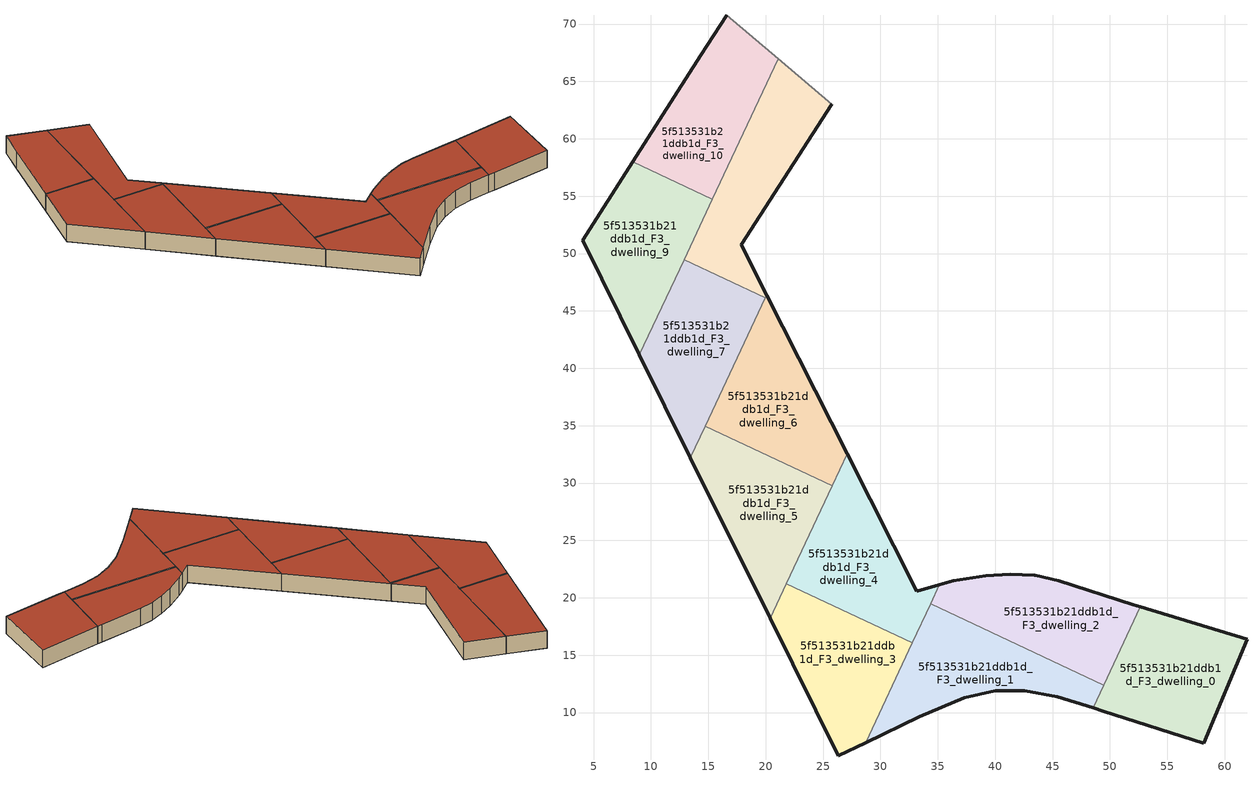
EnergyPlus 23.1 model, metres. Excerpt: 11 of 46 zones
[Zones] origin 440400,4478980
5f513531b21ddb1d_F3_dwelling_0
 floor to 5f513531b21ddb1d_F2_dwelling_0 (EU_floor_Construction): 58.17,7.34 61.94,16.41 52.65,19.21 48.53,10.4 49.42,10.12 z9
 wall outside (EU_wall_Construction): 52.65,19.21 61.94,16.41 58.17,7.34 49.42,10.12 48.53,10.4 z9:12
 wall to 5f513531b21ddb1d_F3_dwelling_2 (EU_wall_Construction): 49.46,12.4 52.65,19.21 z9:12
 wall to 5f513531b21ddb1d_F3_dwelling_1 (EU_wall_Construction): 48.53,10.4 49.46,12.4 z9:12
 roof outside (EU_roof_Construction): 61.94,16.41 58.17,7.34 49.42,10.12 48.53,10.4 52.65,19.21 z12
5f513531b21ddb1d_F3_dwelling_1
 floor to 5f513531b21ddb1d_F2_dwelling_1 (EU_floor_Construction): 48.53,10.4 49.46,12.4 34.36,19.46 28.7,7.37 33.36,9.63 37.29,11.29 39.99,11.88 42.59,11.91 45.43,11.36 z9
 wall outside (EU_wall_Construction): 48.53,10.4 45.43,11.36 42.59,11.91 39.99,11.88 37.29,11.29 33.36,9.63 28.7,7.37 z9:12
 wall to 5f513531b21ddb1d_F3_dwelling_2 (EU_wall_Construction): 34.36,19.46 49.46,12.4 z9:12
 wall to 5f513531b21ddb1d_F3_dwelling_3 (EU_wall_Construction): 28.7,7.37 32.78,16.08 z9:12
 wall to 5f513531b21ddb1d_F3_dwelling_4 (EU_wall_Construction): 32.78,16.08 34.36,19.46 z9:12
 roof outside (EU_roof_Construction): 49.46,12.4 48.53,10.4 45.43,11.36 42.59,11.91 39.99,11.88 37.29,11.29 33.36,9.63 28.7,7.37 34.36,19.46 z12
5f513531b21ddb1d_F3_dwelling_10
 floor to 5f513531b21ddb1d_F2_dwelling_10 (EU_floor_Construction): 15.34,54.74 21.08,66.98 16.59,70.78 14.34,67.28 8.4,57.99 z9
 wall outside (EU_wall_Construction): 8.4,57.99 14.34,67.28 16.59,70.78 z9:12
 wall to 5f513531b21ddb1d_F3_dwelling_9 (EU_wall_Construction): 15.34,54.74 8.4,57.99 z9:12
 wall adiabatic (EU_wall_Construction): 16.59,70.78 21.08,66.98 z9:12
 wall to 5f513531b21ddb1d_F3_dwelling_8 (EU_wall_Construction): 21.08,66.98 15.34,54.74 z9:12
 roof outside (EU_roof_Construction): 21.08,66.98 15.34,54.74 8.4,57.99 14.34,67.28 16.59,70.78 z12
5f513531b21ddb1d_F3_dwelling_2
 floor to 5f513531b21ddb1d_F2_dwelling_2 (EU_floor_Construction): 49.46,12.4 52.65,19.21 52.01,19.4 45.52,21.51 43.48,21.96 43.39,21.98 41.33,22.05 39.16,21.94 36.33,21.48 35.15,21.13 34.36,19.46 z9
 wall outside (EU_wall_Construction): 35.15,21.13 36.33,21.48 39.16,21.94 41.33,22.05 43.39,21.98 43.48,21.96 45.52,21.51 52.01,19.4 52.65,19.21 z9:12
 wall to 5f513531b21ddb1d_F3_dwelling_4 (EU_wall_Construction): 34.36,19.46 35.14,21.13 z9:12
 roof outside (EU_roof_Construction): 52.01,19.4 52.65,19.21 49.46,12.4 34.36,19.46 35.15,21.13 36.33,21.48 39.16,21.94 41.33,22.05 43.39,21.98 43.48,21.96 45.52,21.51 z12
5f513531b21ddb1d_F3_dwelling_3
 floor to 5f513531b21ddb1d_F2_dwelling_3 (EU_floor_Construction): 28.7,7.37 32.78,16.08 21.79,21.22 20.38,18.21 26.33,6.22 z9
 wall outside (EU_wall_Construction): 28.7,7.37 26.33,6.22 20.38,18.21 z9:12
 wall to 5f513531b21ddb1d_F3_dwelling_4 (EU_wall_Construction): 21.79,21.22 32.78,16.08 z9:12
 wall to 5f513531b21ddb1d_F3_dwelling_5 (EU_wall_Construction): 20.38,18.21 21.79,21.22 z9:12
 roof outside (EU_roof_Construction): 32.78,16.08 28.7,7.37 26.33,6.22 20.38,18.21 21.79,21.22 z12
5f513531b21ddb1d_F3_dwelling_4
 floor to 5f513531b21ddb1d_F2_dwelling_4 (EU_floor_Construction): 32.78,16.08 35.15,21.13 33.17,20.55 27.09,32.55 21.79,21.22 z9
 wall outside (EU_wall_Construction): 27.09,32.55 33.17,20.55 35.15,21.13 z9:12
 wall to 5f513531b21ddb1d_F3_dwelling_6 (EU_wall_Construction): 25.78,29.75 27.09,32.55 z9:12
 wall to 5f513531b21ddb1d_F3_dwelling_5 (EU_wall_Construction): 21.79,21.22 25.78,29.75 z9:12
 roof outside (EU_roof_Construction): 27.09,32.55 33.17,20.55 35.15,21.13 32.78,16.08 21.79,21.22 z12
5f513531b21ddb1d_F3_dwelling_5
 floor to 5f513531b21ddb1d_F2_dwelling_5 (EU_floor_Construction): 20.38,18.21 25.78,29.75 14.71,34.93 13.44,32.21 z9
 wall outside (EU_wall_Construction): 20.38,18.21 13.44,32.21 z9:12
 wall to 5f513531b21ddb1d_F3_dwelling_6 (EU_wall_Construction): 14.71,34.93 25.78,29.75 z9:12
 wall to 5f513531b21ddb1d_F3_dwelling_7 (EU_wall_Construction): 13.44,32.21 14.71,34.93 z9:12
 roof outside (EU_roof_Construction): 25.78,29.75 20.38,18.21 13.44,32.21 14.71,34.93 z12
5f513531b21ddb1d_F3_dwelling_6
 floor to 5f513531b21ddb1d_F2_dwelling_6 (EU_floor_Construction): 25.78,29.75 27.09,32.55 20.08,46.39 14.71,34.93 z9
 wall outside (EU_wall_Construction): 20.08,46.39 27.09,32.55 z9:12
 wall to 5f513531b21ddb1d_F3_dwelling_8 (EU_wall_Construction): 19.97,46.16 20.08,46.39 z9:12
 wall to 5f513531b21ddb1d_F3_dwelling_7 (EU_wall_Construction): 14.71,34.93 19.97,46.16 z9:12
 roof outside (EU_roof_Construction): 20.08,46.39 27.09,32.55 25.78,29.75 14.71,34.93 z12
5f513531b21ddb1d_F3_dwelling_7
 floor to 5f513531b21ddb1d_F2_dwelling_7 (EU_floor_Construction): 13.44,32.21 19.97,46.16 12.88,49.48 8.99,41.18 z9
 wall outside (EU_wall_Construction): 13.44,32.21 8.99,41.18 z9:12
 wall to 5f513531b21ddb1d_F3_dwelling_8 (EU_wall_Construction): 12.88,49.48 19.97,46.16 z9:12
 wall to 5f513531b21ddb1d_F3_dwelling_9 (EU_wall_Construction): 8.99,41.18 12.88,49.48 z9:12
 roof outside (EU_roof_Construction): 19.97,46.16 13.44,32.21 8.99,41.18 12.88,49.48 z12
5f513531b21ddb1d_F3_dwelling_8
 floor to 5f513531b21ddb1d_F2_dwelling_8 (EU_floor_Construction): 20.08,46.39 17.86,50.76 25.78,63.01 21.08,66.98 12.88,49.48 19.97,46.16 z9
 wall outside (EU_wall_Construction): 25.78,63.01 17.86,50.76 20.08,46.39 z9:12
 wall adiabatic (EU_wall_Construction): 21.08,66.98 25.78,63.01 z9:12
 wall to 5f513531b21ddb1d_F3_dwelling_9 (EU_wall_Construction): 12.88,49.48 15.35,54.74 z9:12
 roof outside (EU_roof_Construction): 25.78,63.01 17.86,50.76 20.08,46.39 19.97,46.16 12.88,49.48 21.08,66.98 z12
5f513531b21ddb1d_F3_dwelling_9
 floor to 5f513531b21ddb1d_F2_dwelling_9 (EU_floor_Construction): 8.99,41.18 15.34,54.74 8.4,57.99 4.04,51.18 z9
 wall outside (EU_wall_Construction): 8.99,41.18 4.04,51.18 8.4,57.99 z9:12
 roof outside (EU_roof_Construction): 15.34,54.74 8.99,41.18 4.04,51.18 8.4,57.99 z12
[Building]
EU S2 Campaign: North Axis=0; Terrain=City; Solar Distribution=FullExterior
[Site:Location]
Madrid: Latitude=40.5; Longitude=-3.5; Time Zone=1; Elevation=609
[SizingPeriod:WeatherFileDays]
AnnualSizingPeriod: Begin Month=1; Begin Day of Month=1; End Month=12; End Day of Month=31; Day of Week for Start Day=Monday; Use Weather File Daylight Saving Period=No; Use Weather File Rain and Snow Indicators=No
[MATERIAL]
EU_InternalMass_Material: Roughness=MediumRough; Thickness=0.1; Conductivity=1; Density=1800; Specific Heat=900; Thermal Absorptance=0.9; Solar Absorptance=0.7; Visible Absorptance=0.7
[MATERIAL:NOMASS] Roughness=MediumRough; Thermal Absorptance=0.9; Solar Absorptance=0.7; Visible Absorptance=0.7
Name | Thermal Resistance
EU_wall_NoMass | 1.60022
EU_roof_NoMass | 1.57597
EU_floor_NoMass | 0.470652
[CONSTRUCTION]
EU_wall_Construction: EU_wall_NoMass
EU_roof_Construction: EU_roof_NoMass
EU_floor_Construction: EU_floor_NoMass
EU_InternalMass_Construction: EU_InternalMass_Material
[ZONE] Type=1; Multiplier=1; Ceiling Height=autocalculate; Floor Area=autocalculate; Part of Total Floor Area=Yes
Name | Volume
5f513531b21ddb1d_F3_dwelling_0 | 288.484
5f513531b21ddb1d_F3_dwelling_1 | 288.488
5f513531b21ddb1d_F3_dwelling_10 | 288.504
5f513531b21ddb1d_F3_dwelling_2 | 288.525
5f513531b21ddb1d_F3_dwelling_3 | 288.482
5f513531b21ddb1d_F3_dwelling_4; 5f513531b21ddb1d_F3_dwelling_7 | 288.479
5f513531b21ddb1d_F3_dwelling_5 | 288.459
5f513531b21ddb1d_F3_dwelling_6 | 288.53
5f513531b21ddb1d_F3_dwelling_8 | 288.476
5f513531b21ddb1d_F3_dwelling_9 | 288.492
[INTERNALMASS] Construction=EU_InternalMass_Construction
Name | Zone or ZoneList | Surface Area
5f513531b21ddb1d_F3_dwelling_0_EU_InternalMass | 5f513531b21ddb1d_F3_dwelling_0 | 96.1613
5f513531b21ddb1d_F3_dwelling_1_EU_InternalMass | 5f513531b21ddb1d_F3_dwelling_1 | 96.1626
5f513531b21ddb1d_F3_dwelling_2_EU_InternalMass | 5f513531b21ddb1d_F3_dwelling_2 | 96.1748
5f513531b21ddb1d_F3_dwelling_3_EU_InternalMass | 5f513531b21ddb1d_F3_dwelling_3 | 96.1594
5f513531b21ddb1d_F3_dwelling_4_EU_InternalMass | 5f513531b21ddb1d_F3_dwelling_4 | 96.1615
5f513531b21ddb1d_F3_dwelling_5_EU_InternalMass | 5f513531b21ddb1d_F3_dwelling_5 | 96.1595
5f513531b21ddb1d_F3_dwelling_6_EU_InternalMass | 5f513531b21ddb1d_F3_dwelling_6 | 96.1758
5f513531b21ddb1d_F3_dwelling_7_EU_InternalMass | 5f513531b21ddb1d_F3_dwelling_7 | 96.1618
5f513531b21ddb1d_F3_dwelling_8_EU_InternalMass | 5f513531b21ddb1d_F3_dwelling_8 | 96.1654
5f513531b21ddb1d_F3_dwelling_9_EU_InternalMass | 5f513531b21ddb1d_F3_dwelling_9 | 96.164
5f513531b21ddb1d_F3_dwelling_10_EU_InternalMass | 5f513531b21ddb1d_F3_dwelling_10 | 96.168
[OTHEREQUIPMENT] Fuel Type=Electricity; Design Level Calculation Method=Watts/Area; Power per Zone Floor Area=1; Fraction Latent=0; Fraction Radiant=0; Fraction Lost=0; Carbon Dioxide Generation Rate=0; EndUse Subcategory=EU_Step8_InternalGains
Name | Zone or ZoneList or Space or SpaceList | Schedule
EU_Step8_InternalGain_5f513531b21ddb1d_F3_dwelling_0_f000 | 5f513531b21ddb1d_F3_dwelling_0 | EU_Step8_GainSchedule_5f513531b21ddb1d_F3_dwelling_0_f000
EU_Step8_InternalGain_5f513531b21ddb1d_F3_dwelling_1_f000 | 5f513531b21ddb1d_F3_dwelling_1 | EU_Step8_GainSchedule_5f513531b21ddb1d_F3_dwelling_1_f000
EU_Step8_InternalGain_5f513531b21ddb1d_F3_dwelling_2_f000 | 5f513531b21ddb1d_F3_dwelling_2 | EU_Step8_GainSchedule_5f513531b21ddb1d_F3_dwelling_2_f000
EU_Step8_InternalGain_5f513531b21ddb1d_F3_dwelling_3_f000 | 5f513531b21ddb1d_F3_dwelling_3 | EU_Step8_GainSchedule_5f513531b21ddb1d_F3_dwelling_3_f000
EU_Step8_InternalGain_5f513531b21ddb1d_F3_dwelling_4_f000 | 5f513531b21ddb1d_F3_dwelling_4 | EU_Step8_GainSchedule_5f513531b21ddb1d_F3_dwelling_4_f000
EU_Step8_InternalGain_5f513531b21ddb1d_F3_dwelling_5_f000 | 5f513531b21ddb1d_F3_dwelling_5 | EU_Step8_GainSchedule_5f513531b21ddb1d_F3_dwelling_5_f000
EU_Step8_InternalGain_5f513531b21ddb1d_F3_dwelling_6_f000 | 5f513531b21ddb1d_F3_dwelling_6 | EU_Step8_GainSchedule_5f513531b21ddb1d_F3_dwelling_6_f000
EU_Step8_InternalGain_5f513531b21ddb1d_F3_dwelling_7_f000 | 5f513531b21ddb1d_F3_dwelling_7 | EU_Step8_GainSchedule_5f513531b21ddb1d_F3_dwelling_7_f000
EU_Step8_InternalGain_5f513531b21ddb1d_F3_dwelling_8_f000 | 5f513531b21ddb1d_F3_dwelling_8 | EU_Step8_GainSchedule_5f513531b21ddb1d_F3_dwelling_8_f000
EU_Step8_InternalGain_5f513531b21ddb1d_F3_dwelling_9_f000 | 5f513531b21ddb1d_F3_dwelling_9 | EU_Step8_GainSchedule_5f513531b21ddb1d_F3_dwelling_9_f000
EU_Step8_InternalGain_5f513531b21ddb1d_F3_dwelling_10_f000 | 5f513531b21ddb1d_F3_dwelling_10 | EU_Step8_GainSchedule_5f513531b21ddb1d_F3_dwelling_10_f000
[ZONEVENTILATION:DESIGNFLOWRATE] Schedule=EU_AlwaysOn; Design Flow Rate Calculation Method=AirChanges/Hour; Air Changes per Hour=0.480704; Ventilation Type=Natural; Fan Pressure Rise=0; Fan Total Efficiency=1; Constant Term Coefficient=1; Temperature Term Coefficient=0; Velocity Term Coefficient=0; Velocity Squared Term Coefficient=0; Minimum Indoor Temperature=-100; Maximum Indoor Temperature=100; Delta Temperature=-100; Minimum Outdoor Temperature=-100; Maximum Outdoor Temperature=100; Maximum Wind Speed=40
Name | Zone or ZoneList or Space or SpaceList
EU_ConstantAir_5f513531b21ddb1d_F3_dwelling_0 | 5f513531b21ddb1d_F3_dwelling_0
EU_ConstantAir_5f513531b21ddb1d_F3_dwelling_1 | 5f513531b21ddb1d_F3_dwelling_1
EU_ConstantAir_5f513531b21ddb1d_F3_dwelling_2 | 5f513531b21ddb1d_F3_dwelling_2
EU_ConstantAir_5f513531b21ddb1d_F3_dwelling_3 | 5f513531b21ddb1d_F3_dwelling_3
EU_ConstantAir_5f513531b21ddb1d_F3_dwelling_4 | 5f513531b21ddb1d_F3_dwelling_4
EU_ConstantAir_5f513531b21ddb1d_F3_dwelling_5 | 5f513531b21ddb1d_F3_dwelling_5
EU_ConstantAir_5f513531b21ddb1d_F3_dwelling_6 | 5f513531b21ddb1d_F3_dwelling_6
EU_ConstantAir_5f513531b21ddb1d_F3_dwelling_7 | 5f513531b21ddb1d_F3_dwelling_7
EU_ConstantAir_5f513531b21ddb1d_F3_dwelling_8 | 5f513531b21ddb1d_F3_dwelling_8
EU_ConstantAir_5f513531b21ddb1d_F3_dwelling_9 | 5f513531b21ddb1d_F3_dwelling_9
EU_ConstantAir_5f513531b21ddb1d_F3_dwelling_10 | 5f513531b21ddb1d_F3_dwelling_10
[HVACTEMPLATE:THERMOSTAT] Constant Heating Setpoint=20; Constant Cooling Setpoint=50
EU_HeatOnly_5f513531b21ddb1d_F0_dwelling_0; EU_HeatOnly_5f513531b21ddb1d_F0_dwelling_1; EU_HeatOnly_5f513531b21ddb1d_F0_dwelling_2; EU_HeatOnly_5f513531b21ddb1d_F0_dwelling_3; EU_HeatOnly_5f513531b21ddb1d_F0_dwelling_4; EU_HeatOnly_5f513531b21ddb1d_F0_dwelling_5; EU_HeatOnly_5f513531b21ddb1d_F0_dwelling_6; EU_HeatOnly_5f513531b21ddb1d_F0_dwelling_7; EU_HeatOnly_5f513531b21ddb1d_F0_dwelling_8; EU_HeatOnly_5f513531b21ddb1d_F0_dwelling_9; EU_HeatOnly_5f513531b21ddb1d_F0_dwelling_10; EU_HeatOnly_5f513531b21ddb1d_F0_dwelling_11; EU_HeatOnly_5f513531b21ddb1d_F1_dwelling_0; EU_HeatOnly_5f513531b21ddb1d_F1_dwelling_1; EU_HeatOnly_5f513531b21ddb1d_F1_dwelling_2; EU_HeatOnly_5f513531b21ddb1d_F1_dwelling_3; EU_HeatOnly_5f513531b21ddb1d_F1_dwelling_4; EU_HeatOnly_5f513531b21ddb1d_F1_dwelling_5; EU_HeatOnly_5f513531b21ddb1d_F1_dwelling_6; EU_HeatOnly_5f513531b21ddb1d_F1_dwelling_7; EU_HeatOnly_5f513531b21ddb1d_F1_dwelling_8; EU_HeatOnly_5f513531b21ddb1d_F1_dwelling_9; EU_HeatOnly_5f513531b21ddb1d_F1_dwelling_10; EU_HeatOnly_5f513531b21ddb1d_F1_dwelling_11; EU_HeatOnly_5f513531b21ddb1d_F2_dwelling_0; EU_HeatOnly_5f513531b21ddb1d_F2_dwelling_1; EU_HeatOnly_5f513531b21ddb1d_F2_dwelling_2; EU_HeatOnly_5f513531b21ddb1d_F2_dwelling_3; EU_HeatOnly_5f513531b21ddb1d_F2_dwelling_4; EU_HeatOnly_5f513531b21ddb1d_F2_dwelling_5; EU_HeatOnly_5f513531b21ddb1d_F2_dwelling_6; EU_HeatOnly_5f513531b21ddb1d_F2_dwelling_7; EU_HeatOnly_5f513531b21ddb1d_F2_dwelling_8; EU_HeatOnly_5f513531b21ddb1d_F2_dwelling_9; EU_HeatOnly_5f513531b21ddb1d_F2_dwelling_10; EU_HeatOnly_5f513531b21ddb1d_F3_dwelling_0; EU_HeatOnly_5f513531b21ddb1d_F3_dwelling_1; EU_HeatOnly_5f513531b21ddb1d_F3_dwelling_2; EU_HeatOnly_5f513531b21ddb1d_F3_dwelling_3; EU_HeatOnly_5f513531b21ddb1d_F3_dwelling_4; EU_HeatOnly_5f513531b21ddb1d_F3_dwelling_5; EU_HeatOnly_5f513531b21ddb1d_F3_dwelling_6; EU_HeatOnly_5f513531b21ddb1d_F3_dwelling_7; EU_HeatOnly_5f513531b21ddb1d_F3_dwelling_8; EU_HeatOnly_5f513531b21ddb1d_F3_dwelling_9; EU_HeatOnly_5f513531b21ddb1d_F3_dwelling_10
[HVACTEMPLATE:ZONE:IDEALLOADSAIRSYSTEM] System Availability Schedule=EU_AlwaysOn; Maximum Heating Supply Air Temperature=50; Minimum Cooling Supply Air Temperature=13; Maximum Heating Supply Air Humidity Ratio=0.0156; Minimum Cooling Supply Air Humidity Ratio=0.0077; Heating Limit=NoLimit; Cooling Limit=NoLimit; Heating Availability Schedule=EU_AlwaysOn; Cooling Availability Schedule=EU_CoolingOff; Dehumidification Control Type=ConstantSensibleHeatRatio; Cooling Sensible Heat Ratio=0.7; Dehumidification Setpoint=60; Humidification Control Type=None; Humidification Setpoint=30; Outdoor Air Method=None; Outdoor Air Flow Rate per Person=0.00944; Outdoor Air Flow Rate per Zone Floor Area=0; Outdoor Air Flow Rate per Zone=0; Demand Controlled Ventilation Type=None; Outdoor Air Economizer Type=NoEconomizer; Heat Recovery Type=None; Sensible Heat Recovery Effectiveness=0.7; Latent Heat Recovery Effectiveness=0.65
Name | Template Thermostat
5f513531b21ddb1d_F3_dwelling_0 | EU_HeatOnly_5f513531b21ddb1d_F3_dwelling_0
5f513531b21ddb1d_F3_dwelling_1 | EU_HeatOnly_5f513531b21ddb1d_F3_dwelling_1
5f513531b21ddb1d_F3_dwelling_2 | EU_HeatOnly_5f513531b21ddb1d_F3_dwelling_2
5f513531b21ddb1d_F3_dwelling_3 | EU_HeatOnly_5f513531b21ddb1d_F3_dwelling_3
5f513531b21ddb1d_F3_dwelling_4 | EU_HeatOnly_5f513531b21ddb1d_F3_dwelling_4
5f513531b21ddb1d_F3_dwelling_5 | EU_HeatOnly_5f513531b21ddb1d_F3_dwelling_5
5f513531b21ddb1d_F3_dwelling_6 | EU_HeatOnly_5f513531b21ddb1d_F3_dwelling_6
5f513531b21ddb1d_F3_dwelling_7 | EU_HeatOnly_5f513531b21ddb1d_F3_dwelling_7
5f513531b21ddb1d_F3_dwelling_8 | EU_HeatOnly_5f513531b21ddb1d_F3_dwelling_8
5f513531b21ddb1d_F3_dwelling_9 | EU_HeatOnly_5f513531b21ddb1d_F3_dwelling_9
5f513531b21ddb1d_F3_dwelling_10 | EU_HeatOnly_5f513531b21ddb1d_F3_dwelling_10
[SIZING:ZONE] Zone Cooling Design Supply Air Temperature Input Method=SupplyAirTemperature; Zone Cooling Design Supply Air Temperature=13; Zone Heating Design Supply Air Temperature Input Method=SupplyAirTemperature; Zone Heating Design Supply Air Temperature=50; Zone Cooling Design Supply Air Humidity Ratio=0.008; Zone Heating Design Supply Air Humidity Ratio=0.008; Cooling Design Air Flow Method=DesignDay; Cooling Design Air Flow Rate=0; Cooling Minimum Air Flow per Zone Floor Area=0.000762; Cooling Minimum Air Flow=0; Cooling Minimum Air Flow Fraction=0.2; Heating Design Air Flow Method=DesignDay; Heating Design Air Flow Rate=0; Heating Maximum Air Flow per Zone Floor Area=0.002032; Heating Maximum Air Flow=0.141576; Heating Maximum Air Flow Fraction=0.3; Account for Dedicated Outdoor Air System=No; Dedicated Outdoor Air System Control Strategy=NeutralSupplyAir; Dedicated Outdoor Air Low Setpoint Temperature for Design=autosize; Dedicated Outdoor Air High Setpoint Temperature for Design=autosize; Zone Load Sizing Method=Sensible Load Only No Latent Load; Zone Latent Cooling Design Supply Air Humidity Ratio Input Method=HumidityRatioDifference; Zone Cooling Design Supply Air Humidity Ratio Difference=0.005; Zone Latent Heating Design Supply Air Humidity Ratio Input Method=HumidityRatioDifference; Zone Humidification Design Supply Air Humidity Ratio Difference=0.005
5f513531b21ddb1d_F3_dwelling_0; 5f513531b21ddb1d_F3_dwelling_1; 5f513531b21ddb1d_F3_dwelling_2; 5f513531b21ddb1d_F3_dwelling_3; 5f513531b21ddb1d_F3_dwelling_4; 5f513531b21ddb1d_F3_dwelling_5; 5f513531b21ddb1d_F3_dwelling_6; 5f513531b21ddb1d_F3_dwelling_7; 5f513531b21ddb1d_F3_dwelling_8; 5f513531b21ddb1d_F3_dwelling_9; 5f513531b21ddb1d_F3_dwelling_10
[SCHEDULE:CONSTANT]
Name | Hourly Value
EU_AlwaysOn | 1
EU_CoolingOff | 0
[SCHEDULE:FILE] Column Number=1; Rows to Skip at Top=0; Number of Hours of Data=8760; Column Separator=Comma; Interpolate to Timestep=No; Minutes per Item=60; Adjust Schedule for Daylight Savings=Yes
Name | File
EU_Step8_GainSchedule_5f513531b21ddb1d_F3_dwelling_0_f000 | ../../schedules/5f513531b21ddb1d/5f513531b21ddb1d_F3_dwelling_0_f000_gain.csv
EU_Step8_GainSchedule_5f513531b21ddb1d_F3_dwelling_1_f000 | ../../schedules/5f513531b21ddb1d/5f513531b21ddb1d_F3_dwelling_1_f000_gain.csv
EU_Step8_GainSchedule_5f513531b21ddb1d_F3_dwelling_2_f000 | ../../schedules/5f513531b21ddb1d/5f513531b21ddb1d_F3_dwelling_2_f000_gain.csv
EU_Step8_GainSchedule_5f513531b21ddb1d_F3_dwelling_3_f000 | ../../schedules/5f513531b21ddb1d/5f513531b21ddb1d_F3_dwelling_3_f000_gain.csv
EU_Step8_GainSchedule_5f513531b21ddb1d_F3_dwelling_4_f000 | ../../schedules/5f513531b21ddb1d/5f513531b21ddb1d_F3_dwelling_4_f000_gain.csv
EU_Step8_GainSchedule_5f513531b21ddb1d_F3_dwelling_5_f000 | ../../schedules/5f513531b21ddb1d/5f513531b21ddb1d_F3_dwelling_5_f000_gain.csv
EU_Step8_GainSchedule_5f513531b21ddb1d_F3_dwelling_6_f000 | ../../schedules/5f513531b21ddb1d/5f513531b21ddb1d_F3_dwelling_6_f000_gain.csv
EU_Step8_GainSchedule_5f513531b21ddb1d_F3_dwelling_7_f000 | ../../schedules/5f513531b21ddb1d/5f513531b21ddb1d_F3_dwelling_7_f000_gain.csv
EU_Step8_GainSchedule_5f513531b21ddb1d_F3_dwelling_8_f000 | ../../schedules/5f513531b21ddb1d/5f513531b21ddb1d_F3_dwelling_8_f000_gain.csv
EU_Step8_GainSchedule_5f513531b21ddb1d_F3_dwelling_9_f000 | ../../schedules/5f513531b21ddb1d/5f513531b21ddb1d_F3_dwelling_9_f000_gain.csv
EU_Step8_GainSchedule_5f513531b21ddb1d_F3_dwelling_10_f000 | ../../schedules/5f513531b21ddb1d/5f513531b21ddb1d_F3_dwelling_10_f000_gain.csv
